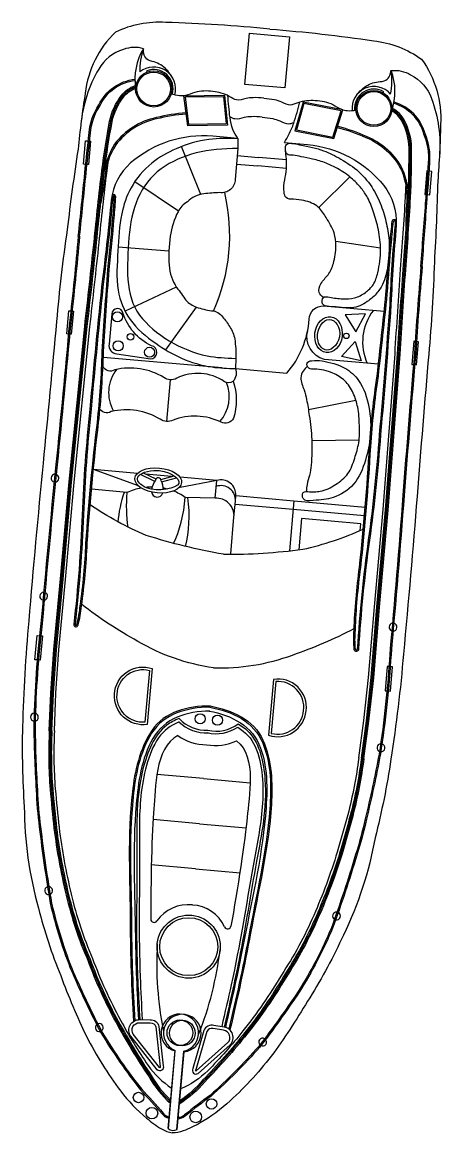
# Model space of a CAD drawing. Header units: metres. Extents: x 310982 to 312092, y 1911548 to 1912609.
# Drawn here: x 311934.6 to 311990.3, y 1912211.2 to 1912359.1 of the extents above; entities that cross this region are included whole.
import ezdxf

# ---------------------------------------------------------------- set-up
doc = ezdxf.new("R2010")
doc.units = ezdxf.units.M

msp = doc.modelspace()

# ---------------------------------------------------------------- linework, layer by layer
at = {"color": 32, "true_color": 0xcd6928}
for p, q in [((311951.19, 1912352.49), (311951.13, 1912352.65)), ((311982.63, 1912349.71), (311982.72, 1912349.86)), ((311958.35, 1912336.2), (311955.78, 1912342.57)), ((311963.18, 1912341.38), (311966.03, 1912341.13)), ((311969.74, 1912340.8), (311966.03, 1912341.13)), ((311963.09, 1912340.24), (311965.93, 1912339.99)), ((311969.73, 1912339.65), (311965.93, 1912339.99)), ((311955.34, 1912333.97), (311949.54, 1912337.89)), ((311978.17, 1912338.53), (311974.04, 1912334.44)), ((311954.08, 1912328.63), (311947.33, 1912329.18)), ((311982.28, 1912329.02), (311976.3, 1912329.9)), ((311955.06, 1912323.84), (311948.25, 1912320.65)), ((311957.72, 1912321.19), (311953.65, 1912315.48)), ((311961.17, 1912313.07), (311945.35, 1912314.47)), ((311954.26, 1912311.5), (311953.77, 1912305.94)), ((311978.99, 1912308.75), (311972.66, 1912307.5)), ((311979.41, 1912303.45), (311973.12, 1912303.37)), ((311949.88, 1912299.01), (311944.03, 1912299.53)), ((311950.04, 1912297.36), (311944.03, 1912299.53)), ((311952.23, 1912297.96), (311950.28, 1912298.87)), ((311952.37, 1912298.27), (311950.63, 1912299.08)), ((311954.45, 1912298.6), (311951, 1912298.91)), ((311952.99, 1912298.22), (311954.78, 1912298.69)), ((311953.08, 1912297.89), (311955.1, 1912298.42)), ((311960.45, 1912298.07), (311955.36, 1912297.08)), ((311960.45, 1912298.07), (311955.57, 1912298.5)), ((311960.24, 1912295.71), (311960.45, 1912298.07)), ((311970.74, 1912295.38), (311980.23, 1912294.54)), ((311970.64, 1912294.24), (311980.14, 1912293.4)), ((311958.7, 1912258.35), (311952.49, 1912258.9)), ((311958.7, 1912258.35), (311964.92, 1912257.8)), ((311958.17, 1912252.34), (311951.97, 1912252.89)), ((311958.17, 1912252.34), (311964.37, 1912251.79)), ((311957.64, 1912246.32), (311951.7, 1912246.85)), ((311957.64, 1912246.32), (311963.57, 1912245.8))]:
    msp.add_line(p, q, dxfattribs=at)
for points in [[(311967.54, 1912358.22, 0.01736), (311953.66, 1912359.11, 0.12634), (311946.96, 1912357.82, 0.172899), (311942.94, 1912349.69, 0.013884), (311941.99, 1912342.21, 0.008973), (311940.54, 1912331.53, 0.01509), (311939.12, 1912319.28, -0.002245), (311937.32, 1912300.37, 0.003342), (311935.42, 1912279.37, 0.016984), (311934.59, 1912265.27, 0.024546), (311934.83, 1912254.61, 0.067942), (311936.72, 1912241.08, 0.033948), (311939.67, 1912232.1, 0.022001), (311943.09, 1912224.02, 0.042872), (311947.67, 1912216.72, 0.059514), (311951.11, 1912213.11, 0.046364), (311953.11, 1912211.68, 0.104882), (311954.53, 1912211.16, 0.104882)], [(311967.54, 1912358.22, -0.01736), (311981.36, 1912356.66, -0.12634), (311987.73, 1912354.21, -0.172899), (311990.26, 1912345.5, -0.013884), (311989.88, 1912337.97, -0.008973), (311989.43, 1912327.2, -0.01509), (311988.68, 1912314.9, 0.002245), (311987.13, 1912295.96, -0.003342), (311985.32, 1912274.95, -0.016984), (311983.65, 1912260.93, -0.024546), (311981.55, 1912250.48, -0.067942), (311977.31, 1912237.48, -0.033948), (311972.83, 1912229.16, -0.022001), (311968.04, 1912221.81, -0.042872), (311962.25, 1912215.43, -0.059514), (311958.23, 1912212.48, -0.046364), (311956, 1912211.42, -0.104882), (311954.53, 1912211.16, -0.104882)], [(311950.7, 1912355.61, 0.164393), (311948.03, 1912355.51, 0.188684), (311944.73, 1912352.89, 0.10758), (311942.35, 1912345.52)], [(311983.66, 1912352.69, -0.164393), (311986.27, 1912352.13, -0.188684), (311989.06, 1912348.96, -0.10758), (311990.11, 1912341.3)], [(311942.02, 1912330.64, 0.002942), (311942.88, 1912339.04, -0.002013), (311943.47, 1912344.39, -0.130442), (311944.76, 1912348.12, -0.261246), (311949.56, 1912351.54, -0.209197)], [(311942.19, 1912330.62, 0.002941), (311943.05, 1912339.02, -0.002014), (311943.64, 1912344.37, -0.130992), (311944.91, 1912348.03, -0.261832), (311949.58, 1912351.37, -0.261832)], [(311938.16, 1912264.74), (311938.37, 1912269.76), (311938.76, 1912275.55), (311939.65, 1912284.96), (311940.8, 1912297.89), (311942.87, 1912318.61, 0.002601), (311944.11, 1912329.85, -0.004411), (311945.16, 1912339.41, -0.013009), (311946.19, 1912345.95, -0.113396), (311947.75, 1912349.36, -0.146005), (311949.61, 1912350.69, -1.595219)], [(311938.33, 1912264.74), (311938.54, 1912269.75), (311938.93, 1912275.54), (311939.82, 1912284.95), (311940.97, 1912297.88), (311943.04, 1912318.6, 0.002601), (311944.28, 1912329.84, -0.004411), (311945.33, 1912339.39, -0.013003), (311946.36, 1912345.92, -0.113337), (311947.89, 1912349.25, -0.144821), (311949.63, 1912350.52, -0.138987)], [(311938.5, 1912264.73), (311938.71, 1912269.74), (311939.1, 1912275.52), (311939.99, 1912284.93), (311941.13, 1912297.86), (311943.21, 1912318.58, 0.002601), (311944.45, 1912329.82, -0.00441), (311945.5, 1912339.37, -0.012997), (311946.52, 1912345.89, -0.113276), (311948.02, 1912349.15, -0.142458), (311949.65, 1912350.34, -0.142458)], [(311987.65, 1912326.59, -0.002941), (311988.27, 1912335.02, 0.002014), (311988.64, 1912340.39, 0.130992), (311988.03, 1912344.22, 0.261832), (311984.01, 1912348.32, 0.261832)], [(311987.82, 1912326.58, -0.002942), (311988.44, 1912335.01, 0.002013), (311988.81, 1912340.38, 0.130442), (311988.19, 1912344.28, 0.261246), (311984.06, 1912348.49, 0.209197)], [(311956.4, 1912346.9, 0.043334), (311952.45, 1912346.25, 0.18333), (311947, 1912342.79, 0.123985), (311945.53, 1912338.26, -0.015377), (311944.99, 1912334.94)], [(311956.38, 1912347.07, 0.043195), (311952.41, 1912346.42, 0.183415), (311946.86, 1912342.89, 0.094511), (311945.51, 1912339.43)], [(311979.71, 1912261.08), (311980.39, 1912266.05), (311981.02, 1912271.81), (311981.79, 1912281.23), (311982.93, 1912294.16), (311984.53, 1912314.92, -0.002601), (311985.28, 1912326.21, 0.00441), (311985.93, 1912335.79, 0.012997), (311986.06, 1912342.39, 0.113276), (311985.16, 1912345.86, 0.142458), (311983.77, 1912347.32, 0.142458)], [(311979.88, 1912261.06), (311980.55, 1912266.03), (311981.19, 1912271.8), (311981.96, 1912281.22), (311983.1, 1912294.15), (311984.7, 1912314.91, -0.002601), (311985.45, 1912326.19, 0.004411), (311986.1, 1912335.78, 0.013003), (311986.23, 1912342.39, 0.113337), (311985.31, 1912345.94, 0.144821), (311983.82, 1912347.49, 0.138987)], [(311980.04, 1912261.04), (311980.72, 1912266.01), (311981.35, 1912271.78), (311982.13, 1912281.2), (311983.27, 1912294.13), (311984.87, 1912314.9, -0.002601), (311985.62, 1912326.18, 0.004411), (311986.26, 1912335.77, 0.013009), (311986.4, 1912342.39, 0.113396), (311985.46, 1912346.02, 0.146005), (311983.87, 1912347.66, 1.595219)], [(311976.57, 1912345.28, -0.043195), (311980.36, 1912343.95, -0.183415), (311985.2, 1912339.49, -0.094511), (311985.93, 1912335.85)], [(311963.27, 1912343.65), (311959.91, 1912343.94, 0.202722), (311948.98, 1912340.38, 0.178768), (311946.39, 1912335.44, -0.010028), (311945.24, 1912324.93, 0.005356), (311943.56, 1912307.58, 0.016605), (311942.53, 1912293.51, -0.018921), (311941.42, 1912278.92, 0.925873), (311941.98, 1912278.79, 0.041202), (311942.45, 1912281.36, 0.024461), (311943.21, 1912289.71, -0.012888), (311944.72, 1912305.8, 0.019359), (311945.38, 1912315.24, -0.002375), (311946.12, 1912326.16, 0.006386), (311946.79, 1912333.09, 0.013656), (311947, 1912335.88, 0.862706), (311946.48, 1912335.98, -0.648089)], [(311976.51, 1912345.12, -0.043334), (311980.29, 1912343.79, -0.18333), (311985.05, 1912339.42, -0.123985), (311985.7, 1912334.71, 0.015377), (311985.65, 1912331.35)], [(311963.27, 1912343.65), (311963.26, 1912342.29), (311962.92, 1912338.2, -0.448043), (311960.83, 1912336.43, 0.025561), (311958.73, 1912336.27, 0.15676), (311956.54, 1912335.21, 0.144288), (311955.3, 1912333.89, 0.079427), (311954.26, 1912330.61, 0.054179), (311954.11, 1912326.75, 0.127294), (311955.1, 1912323.79, -0.025195), (311956.35, 1912322.08, 0.112656), (311957.74, 1912321.19, 0.061652), (311959.75, 1912320.7, -0.222278), (311961.23, 1912319.88, -0.049109), (311962.18, 1912318.55, -0.09997), (311962.85, 1912316.93, -0.045992), (311962.98, 1912314.35), (311962.93, 1912312.99)], [(311969.47, 1912343.1), (311972.54, 1912342.83, -0.202722), (311982.68, 1912337.4, -0.178768), (311984.36, 1912332.08, 0.010028), (311983.65, 1912321.53, -0.005356), (311982.26, 1912304.15, -0.016605), (311980.79, 1912290.13, 0.018921), (311979.33, 1912275.57, -0.925873), (311978.76, 1912275.53, -0.041202), (311978.74, 1912278.14, -0.024461), (311979.46, 1912286.5, 0.012888), (311980.79, 1912302.61, -0.019359), (311981.81, 1912312.01, 0.002375), (311982.99, 1912322.9, -0.006386), (311983.55, 1912329.84, -0.013656), (311983.83, 1912332.62, -0.862706), (311984.36, 1912332.63, 0.648089)], [(311938.84, 1912264.72), (311939.04, 1912269.72), (311939.44, 1912275.49), (311940.33, 1912284.9), (311941.47, 1912297.83), (311943.55, 1912318.54, 0.002601), (311944.79, 1912329.78, -0.00441), (311945.84, 1912339.33, -0.002867), (311946.03, 1912340.76, -0.002867)], [(311979.37, 1912261.13), (311980.05, 1912266.09), (311980.68, 1912271.84), (311981.45, 1912281.26), (311982.6, 1912294.19), (311984.19, 1912314.94, -0.002601), (311984.94, 1912326.23, 0.00441), (311985.59, 1912335.81, 0.002867), (311985.65, 1912337.26, 0.002867)], [(311946.65, 1912335.93, 0.016488), (311946.56, 1912335.42, -0.010023), (311945.41, 1912324.91, 0.005356), (311943.73, 1912307.56, 0.016607), (311942.7, 1912293.5, -0.018921), (311941.59, 1912278.9, -0.01143), (311941.59, 1912278.89, 0.913283), (311941.81, 1912278.84, 0.041174), (311942.28, 1912281.38, 0.024478), (311943.04, 1912289.72, -0.012889), (311944.56, 1912305.82, 0.019362), (311945.21, 1912315.25, -0.002377), (311945.95, 1912326.17, 0.006391), (311946.62, 1912333.11, 0.013664), (311946.83, 1912335.88, -0.000701), (311946.83, 1912335.88, 0.819976), (311946.65, 1912335.93, 0.819976)], [(311984.19, 1912332.61, -0.016488), (311984.19, 1912332.09, 0.010023), (311983.48, 1912321.54, -0.005356), (311982.09, 1912304.17, -0.016607), (311980.63, 1912290.15, 0.018921), (311979.16, 1912275.58, 0.01143), (311979.16, 1912275.57, -0.913283), (311978.92, 1912275.55, -0.041174), (311978.91, 1912278.13, -0.024478), (311979.63, 1912286.48, 0.012889), (311980.96, 1912302.6, -0.019362), (311981.98, 1912311.99, 0.002377), (311983.16, 1912322.88, -0.006391), (311983.72, 1912329.82, -0.013664), (311984, 1912332.59, 0.000701), (311984, 1912332.59, -0.819976), (311984.19, 1912332.61, -0.819976)], [(311942.02, 1912330.64, -0.006425), (311940.84, 1912319.07, -0.002217), (311939.04, 1912300.2, 0.003368), (311937.04, 1912279.04, 0.024633), (311936.1, 1912265.68, 0.015037), (311936.41, 1912256.83, 0.025439), (311936.82, 1912251.91, 0.013843), (311938.29, 1912241.74, 0.040266), (311941.18, 1912232.55, 0.016729), (311945.06, 1912224.43, 0.029739), (311950.29, 1912216.89, -0.01525), (311953.18, 1912213.68, 0.132389), (311953.81, 1912213.21, 0.028442), (311954.1, 1912213.09, 0.028442)], [(311942.19, 1912330.62, -0.006424), (311941.01, 1912319.06, -0.002217), (311939.21, 1912300.18, 0.003368), (311937.21, 1912279.02, 0.024633), (311936.27, 1912265.68, 0.015038), (311936.58, 1912256.84, 0.025461), (311936.99, 1912251.93, 0.013839), (311938.46, 1912241.77, 0.040238), (311941.34, 1912232.62, 0.016715), (311945.21, 1912224.51, 0.029693), (311950.42, 1912217, -0.015234), (311953.31, 1912213.79, 0.134036), (311953.87, 1912213.36, 0.024879), (311954.11, 1912213.26, 0.024879)], [(311987.82, 1912326.58, 0.006425), (311986.95, 1912314.99, 0.002217), (311985.41, 1912296.09, -0.003368), (311983.66, 1912274.91, -0.024633), (311982.24, 1912261.6, -0.015037), (311980.38, 1912252.94, -0.025439), (311979.11, 1912248.17, -0.013843), (311975.88, 1912238.41, -0.040266), (311971.42, 1912229.88, -0.016729), (311966.17, 1912222.56, -0.029739), (311959.7, 1912216.05, 0.01525), (311956.29, 1912213.41, -0.132389), (311955.59, 1912213.05, -0.028442), (311955.28, 1912212.98, -0.028442)], [(311987.65, 1912326.6, 0.006424), (311986.78, 1912315.01, 0.002217), (311985.24, 1912296.11, -0.003368), (311983.49, 1912274.93, -0.024633), (311982.07, 1912261.63, -0.015038), (311980.21, 1912252.98, -0.025461), (311978.95, 1912248.22, -0.013839), (311975.72, 1912238.47, -0.040238), (311971.28, 1912229.97, -0.016715), (311966.04, 1912222.67, -0.029693), (311959.6, 1912216.18, 0.015234), (311956.18, 1912213.54, -0.134036), (311955.55, 1912213.21, -0.024879), (311955.3, 1912213.16, -0.024879)], [(311962.93, 1912312.99), (311969.8, 1912312.38, 0.158322), (311972.78, 1912319.57, -0.417676), (311974.65, 1912321.34), (311982.75, 1912320.62)], [(311981.98, 1912313.56), (311974.78, 1912314.19, -0.406088), (311972.56, 1912318.01)], [(311962.93, 1912312.99, -0.291269), (311962.61, 1912311.28, -0.299867), (311961.5, 1912311.24, 0.273478), (311955.12, 1912311.69, -0.28657), (311953.42, 1912311.79, 0.198759), (311946.89, 1912312.82, -0.45148), (311945.3, 1912313.27, -1.463971)], [(311962.64, 1912311.31, -0.164009), (311962.67, 1912306.37, -0.407559), (311961.02, 1912305.85, 0.20466), (311954.63, 1912306.13, -0.28657), (311952.93, 1912306.23, 0.198759), (311946.4, 1912307.26, -0.45148), (311944.81, 1912307.71, -1.463971)], [(311962.93, 1912295.3), (311963, 1912296.06, 0.516839), (311960.45, 1912298.07, 0.282905)], [(311962.75, 1912293.18), (311962.93, 1912295.3, 0.545737), (311960.38, 1912297.28, 0.282905)], [(311962.31, 1912288.29), (311962.75, 1912293.18, 0.462925), (311960.24, 1912295.71), (311956.27, 1912295.82)], [(311961.35, 1912288.24, -0.033687), (311951.06, 1912290.76, -0.051879), (311943.6, 1912294.83, -1.92312)], [(311961.35, 1912288.24, 0.033687), (311971.92, 1912288.91, 0.051879), (311979.98, 1912291.61, 1.92312)], [(311960.01, 1912273.11, -0.096403), (311949.95, 1912276.64, -0.040538), (311942.48, 1912281.56, -1.92312)], [(311960.01, 1912273.11, 0.096403), (311970.53, 1912274.82, 0.040538), (311978.75, 1912278.36, 1.92312)], [(311951.86, 1912273.01), (311951.21, 1912265.57, -0.483063), (311946.84, 1912269.63, -0.50024), (311951.86, 1912273.01, -0.418424)], [(311968.01, 1912271.58), (311967.35, 1912264.14, 0.483063), (311972.36, 1912267.37, 0.50024), (311968.01, 1912271.58, 0.418424)], [(311938.16, 1912264.74, 0.031596), (311938.27, 1912256.92, 0.004928), (311938.78, 1912251.74, 0.02844), (311940.4, 1912242.81, 0.042875), (311943.27, 1912234.15, 0.035347), (311947.04, 1912225.86, 0.024093), (311951.44, 1912218.63, 0.079837), (311954.28, 1912215.09)], [(311938.33, 1912264.74, 0.031592), (311938.44, 1912256.94, 0.004926), (311938.95, 1912251.76, 0.028436), (311940.57, 1912242.85, 0.042895), (311943.43, 1912234.21, 0.035363), (311947.19, 1912225.94, 0.024111), (311951.59, 1912218.72, 0.077658), (311954.29, 1912215.3, 0.077658)], [(311938.5, 1912264.73, 0.031588), (311938.61, 1912256.95, 0.004924), (311939.12, 1912251.78, 0.028433), (311940.73, 1912242.89, 0.042917), (311943.59, 1912234.28, 0.035379), (311947.34, 1912226.02, 0.02413), (311951.73, 1912218.81, 0.075408), (311954.31, 1912215.52, 0.075408)], [(311938.84, 1912264.71, 0.031581), (311938.95, 1912256.98, 0.00492), (311939.46, 1912251.82, 0.028426), (311941.07, 1912242.97, 0.042959), (311943.9, 1912234.4, 0.035411), (311947.64, 1912226.18, 0.028829), (311951.32, 1912220.13, 0.092336), (311954.45, 1912217.11, 0.080328)], [(311980.04, 1912261.04, -0.031596), (311978.56, 1912253.36, -0.004928), (311977.15, 1912248.34, -0.02844), (311973.98, 1912239.84, -0.042875), (311969.64, 1912231.82, -0.035347), (311964.47, 1912224.31, -0.024093), (311958.87, 1912217.97, -0.079837), (311955.46, 1912214.99)], [(311979.88, 1912261.06, -0.031592), (311978.4, 1912253.4, -0.004926), (311976.99, 1912248.39, -0.028436), (311973.83, 1912239.91, -0.042895), (311969.5, 1912231.91, -0.035363), (311964.34, 1912224.42, -0.024111), (311958.74, 1912218.08, -0.077658), (311955.48, 1912215.2, -0.077658)], [(311979.71, 1912261.08, -0.031588), (311978.23, 1912253.44, -0.004924), (311976.82, 1912248.44, -0.028433), (311973.67, 1912239.98, -0.042917), (311969.35, 1912232, -0.035379), (311964.21, 1912224.53, -0.02413), (311958.62, 1912218.2, -0.075408), (311955.5, 1912215.41, -0.075408)], [(311979.37, 1912261.12, -0.031581), (311977.9, 1912253.53, -0.00492), (311976.5, 1912248.54, -0.028426), (311973.36, 1912240.11, -0.042959), (311969.06, 1912232.18, -0.035411), (311963.94, 1912224.74, -0.028829), (311959.25, 1912219.42, -0.092336), (311955.64, 1912217, -0.080328)], [(311950.21, 1912226.24), (311951.57, 1912226.22, -0.382221), (311952.76, 1912225.32), (311953.32, 1912220.07, -0.786544), (311952.53, 1912219.54), (311949, 1912224.03, -0.616464), (311950.21, 1912226.24, -3.844907)], [(311961.43, 1912225.25), (311960.08, 1912225.47, 0.382221), (311958.75, 1912224.79), (311957.28, 1912219.72, 0.786544), (311957.96, 1912219.06), (311962.23, 1912222.86, 0.616464), (311961.43, 1912225.25, 3.844907)]]:
    msp.add_lwpolyline(points, format="xyb", dxfattribs=at)
for points in [[(311970.13, 1912357.21), (311969.53, 1912350.38), (311964.2, 1912350.85), (311964.81, 1912357.68)], [(311961.5, 1912349.41), (311961.89, 1912345.44), (311956.6, 1912345.35), (311956.09, 1912349.35)], [(311961.35, 1912349.24), (311961.7, 1912345.61), (311956.75, 1912345.52), (311956.28, 1912349.18)], [(311971.94, 1912348.48), (311970.86, 1912344.65), (311976.04, 1912343.63), (311977.26, 1912347.48)], [(311972.06, 1912348.29), (311971.07, 1912344.78), (311975.93, 1912343.83), (311977.04, 1912347.35)], [(311978.98, 1912317.89), (311980.24, 1912320.27), (311977.54, 1912320.17)], [(311978.87, 1912316.58), (311979.69, 1912314.01), (311977.05, 1912314.58)]]:
    msp.add_lwpolyline(points, close=True, dxfattribs=at)
for points in [[(311943.01, 1912340.19), (311942.7, 1912340.22), (311942.98, 1912343.34), (311943.35, 1912343.31)], [(311943.52, 1912343.29), (311943.63, 1912343.28), (311943.36, 1912340.16), (311943.18, 1912340.18)], [(311988.57, 1912339.31), (311988.45, 1912339.32), (311988.17, 1912336.2), (311988.36, 1912336.18)], [(311988.53, 1912336.17), (311988.83, 1912336.14), (311989.11, 1912339.26), (311988.74, 1912339.29)], [(311940.7, 1912317.59), (311940.48, 1912317.61), (311940.76, 1912320.69), (311941.02, 1912320.67)], [(311941.19, 1912320.65), (311941.36, 1912320.64), (311941.09, 1912317.56), (311940.87, 1912317.58)], [(311986.88, 1912316.61), (311986.71, 1912316.63), (311986.44, 1912313.54), (311986.65, 1912313.52)], [(311986.82, 1912313.51), (311987.04, 1912313.49), (311987.32, 1912316.57), (311987.05, 1912316.6)], [(311948.5, 1912296.46), (311943.78, 1912296.93)], [(311962.9, 1912294.93), (311970.64, 1912294.24)], [(311963, 1912296.06), (311970.74, 1912295.38), (311970.15, 1912288.7)], [(311979.57, 1912291.43), (311979.65, 1912292.31), (311971.75, 1912293.01), (311971.38, 1912288.84)], [(311936.55, 1912274.17), (311936.25, 1912274.2), (311936.54, 1912277.42), (311936.85, 1912277.39)], [(311937.02, 1912277.38), (311937.25, 1912277.36), (311936.96, 1912274.13), (311936.71, 1912274.16)], [(311983.38, 1912273.28), (311983.16, 1912273.3), (311982.88, 1912270.07), (311983.12, 1912270.05)], [(311983.29, 1912270.03), (311983.58, 1912270.01), (311983.87, 1912273.23), (311983.55, 1912273.26)], [(311953.98, 1912211.72), (311954.9, 1912222.14)], [(311954.89, 1912222.06), (311953.98, 1912211.72)], [(311955.16, 1912211.61), (311956.08, 1912222.03)], [(311956.08, 1912221.95), (311955.16, 1912211.61)]]:
    msp.add_lwpolyline(points, dxfattribs=at)
for points in [[(311951.62, 1912314.28, 0.917705), (311951.75, 1912316.03, -0.209704), (311947.97, 1912320.4, 0.850912), (311946.47, 1912320.3), (311946.11, 1912316.24, 0.435659), (311947.13, 1912314.94)], [(311951.5, 1912272.77), (311950.89, 1912265.87, -0.460147), (311947.18, 1912269.6, -0.47706)], [(311968.32, 1912271.28), (311967.71, 1912264.38, 0.460147), (311972.02, 1912267.41, 0.47706)], [(311950.19, 1912225.82), (311951.59, 1912225.8, -0.383069), (311952.34, 1912225.26), (311952.91, 1912219.95, -0.853636), (311952.83, 1912219.84), (311949.34, 1912224.28, -0.613527)], [(311961.36, 1912224.83), (311959.98, 1912225.05, 0.383069), (311959.15, 1912224.65), (311957.66, 1912219.53, 0.853636), (311957.72, 1912219.41), (311961.93, 1912223.17, 0.613527)]]:
    msp.add_lwpolyline(points, format="xyb", close=True, dxfattribs=at)
for centre, radius in [((311952.06, 1912350.25), 2.41), ((311952.06, 1912350.25), 2.24), ((311981.38, 1912347.65), 2.41), ((311981.38, 1912347.65), 2.24), ((311947.22, 1912319.88), 0.674), ((311948.96, 1912317.23), 0.436), ((311977.71, 1912317.34), 0.362), ((311947.33, 1912316.01), 0.674), ((311951.51, 1912315.16), 0.674), ((311958.24, 1912266.33), 0.676), ((311960.56, 1912266.13), 0.676), ((311956.72, 1912235.96), 4.2), ((311956.72, 1912235.96), 4.2), ((311956.72, 1912235.96), 3.86), ((311956.72, 1912235.96), 3.86), ((311955.54, 1912224.48), 1.71), ((311955.87, 1912224.45), 1.71), ((311950.04, 1912215.86), 0.694), ((311959.76, 1912215), 0.694), ((311951.82, 1912213.78), 0.773), ((311957.65, 1912213.27), 0.773)]:
    msp.add_circle(centre, radius, dxfattribs=at)
for centre, radius, start, end in [((311957.34, 1912351.55), 7.78, 148.6112, 188.9468), ((311957.99, 1912352.89), 7.78, 159.5845, 182.8171), ((311952.06, 1912350.25), 2.92, 344.2683, 129.1699), ((311952.06, 1912350.25), 2.58, 344.2683, 111.2181), ((311976, 1912351.3), 7.78, 347.0678, 10.3004), ((311976.41, 1912349.87), 7.78, 340.9381, 21.2737), ((311981.38, 1912347.65), 2.92, 40.715, 185.6166), ((311981.38, 1912347.65), 2.58, 58.6668, 185.6166), ((311937.47, 1912330.77), 24.71, 335.842, 13.3146), ((311986.79, 1912316.53), 6.91, 142.411, 204.2985), ((311951.01, 1912309.79), 4.96, 141.5669, 209.7144), ((311957.16, 1912309.24), 4.96, 318.1425, 22.3466), ((311938.92, 1912298.38), 0.525, 91.0378, 257.5403), ((311938.92, 1912298.38), 0.525, 276.1645, 72.4136), ((311954.5, 1912296.48), 2.75, 143.3471, 170.9872), ((311952.67, 1912298.08), 0.368, 354.9425, 174.9425), ((311950.58, 1912296.82), 2.75, 0.545, 26.5378), ((311951.83, 1912289.35), 7.85, 100.3766, 115.1325), ((311951.83, 1912289.35), 7.85, 89.8449, 96.1843), ((311954.5, 1912296.48), 2.75, 178.5577, 178.827), ((311952.54, 1912296.62), 0.767, 185.7447, 344.0903), ((311950.58, 1912296.82), 2.75, 351.0579, 351.3272), ((311951.83, 1912289.35), 7.85, 74.8916, 79.1315), ((311951.83, 1912289.35), 7.85, 55.5674, 68.9184), ((311937.41, 1912282.65), 0.525, 89.8132, 259.9123), ((311937.41, 1912282.65), 0.525, 278.5725, 71.1531), ((311983.93, 1912278.54), 0.525, 98.7318, 251.3124), ((311983.93, 1912278.54), 0.525, 269.9726, 80.0717), ((311936.17, 1912266.54), 0.525, 93.2163, 263.6229), ((311936.17, 1912266.54), 0.525, 282.2818, 74.5574), ((311958.97, 1912269.55), 5.09, 225.9042, 273.654), ((311958.97, 1912269.55), 4.75, 222.4469, 273.654), ((311960.4, 1912269.42), 4.75, 256.2309, 307.438), ((311959.03, 1912269.28), 6.41, 234.0666, 270.6689), ((311960.4, 1912269.42), 5.09, 256.2309, 303.9807), ((311960.3, 1912269.17), 6.41, 259.216, 295.8183), ((311982.33, 1912262.46), 0.525, 95.3275, 247.6031), ((311982.33, 1912262.46), 0.525, 266.262, 76.6686), ((311938.06, 1912243.43), 0.525, 105.2309, 273.3266), ((311938.06, 1912243.43), 0.525, 291.9617, 86.5959), ((311956.61, 1912236.5), 5.05, 83.2021, 145.0032), ((311956.92, 1912236.47), 5.05, 24.8817, 86.6828), ((311976.4, 1912240.04), 0.525, 83.289, 237.9232), ((311976.4, 1912240.04), 0.525, 256.5583, 64.654), ((311952.11, 1912239.64), 0.446, 179.2801, 325.7478), ((311961.91, 1912238.78), 0.446, 204.1371, 350.6048), ((311997.04, 1912233.64), 44.58, 176.5443, 191.6151), ((311916.62, 1912240.76), 44.58, 338.2698, 353.3406), ((311955.54, 1912224.48), 2.5, 282.6089, 255.0585), ((311955.87, 1912224.45), 2.5, 274.8264, 247.276), ((311944.81, 1912225.18), 0.525, 129.57, 284.712), ((311944.81, 1912225.18), 0.525, 303.3498, 110.9322), ((311966.56, 1912223.25), 0.525, 58.9527, 226.5351), ((311966.56, 1912223.25), 0.525, 245.1729, 40.3149), ((311954.64, 1912212.48), 1.01, 228.8498, 301.0351), ((311954.64, 1912212.48), 1.01, 228.8498, 301.0351)]:
    msp.add_arc(centre, radius, start, end, dxfattribs=at)
for centre, major_axis, ratio in [((311975.34, 1912317.5), (-0.32, -2.38), 0.758117), ((311952.67, 1912298.08), (-3.11, 0.28), 0.533092)]:
    msp.add_ellipse(centre, major_axis=major_axis, ratio=ratio, dxfattribs=at)
for start_param, end_param in [(4.712389, 5.232342), (0.830012, 1.576846)]:
    msp.add_ellipse((311952.38, 1912296.11), major_axis=(-0.81, -9.13), ratio=0.425319, start_param=start_param, end_param=end_param, dxfattribs=at)
for points in [[(311954.41, 1912351.99), (311953.74, 1912352.85), (311952.12, 1912353.84), (311951.15, 1912354.23), (311950.73, 1912354.95), (311950.7, 1912355.61)], [(311979.37, 1912349.78), (311980.18, 1912350.51), (311981.95, 1912351.2), (311982.97, 1912351.41), (311983.51, 1912352.05), (311983.66, 1912352.69)], [(311966.73, 1912349.03), (311965.3, 1912349.08), (311964.35, 1912348.96), (311963.1, 1912348.78), (311962.12, 1912349.26), (311959.94, 1912349.92), (311957.54, 1912349.78), (311956.28, 1912349.38), (311955.5, 1912349.33), (311954.39, 1912349.6)], [(311963.27, 1912343.65), (311962.58, 1912344.86), (311962.22, 1912346.44), (311961.93, 1912349.36)], [(311966.73, 1912349.03), (311968.14, 1912348.83), (311969.06, 1912348.55), (311970.25, 1912348.14), (311971.3, 1912348.45), (311973.56, 1912348.72), (311975.91, 1912348.16), (311977.07, 1912347.54), (311977.84, 1912347.36), (311978.97, 1912347.42)], [(311969.47, 1912343.1), (311970.07, 1912344.19), (311970.71, 1912345.69), (311971.5, 1912348.51)], [(311963.27, 1912343.65), (311959.4, 1912343.51), (311955.05, 1912342.27), (311951.82, 1912340.37), (311949.04, 1912337.06), (311947.8, 1912333.61), (311947.3, 1912328.66), (311947.33, 1912323.42), (311948.92, 1912319.53), (311952.32, 1912316.36), (311955.76, 1912314.37), (311959.83, 1912313.2), (311962.93, 1912312.99)], [(311974.65, 1912322.44), (311974.09, 1912323.11), (311974.32, 1912324.29), (311975.27, 1912325.49), (311975.98, 1912326.99), (311976.32, 1912329.35), (311976.08, 1912331.06), (311975.02, 1912333.11), (311973.98, 1912334.49), (311972.06, 1912335.37), (311970.66, 1912335.54), (311969.7, 1912335.76), (311969.41, 1912336.5), (311969.51, 1912338.13), (311969.7, 1912341.27), (311969.73, 1912342.84), (311971.48, 1912342.81), (311974.69, 1912342.02), (311976.99, 1912340.89), (311979.37, 1912339.21), (311981.29, 1912336.86), (311982.45, 1912334.41), (311983.12, 1912331.95), (311983.43, 1912329.44), (311983.24, 1912326.79), (311982.52, 1912324.19), (311981.66, 1912322.93), (311980.5, 1912321.91), (311978.42, 1912321.08), (311977.08, 1912321.13), (311975.43, 1912321.27), (311974.54, 1912321.62), (311974.65, 1912322.44), (311975.45, 1912322.5), (311977.23, 1912322.28), (311978.79, 1912322.4), (311980.25, 1912323.13), (311981.28, 1912324.16), (311981.89, 1912325.76), (311982.28, 1912328.86), (311981.97, 1912331.48), (311981.34, 1912333.84), (311980.53, 1912335.78), (311979.68, 1912337.02), (311978.37, 1912338.37), (311976.53, 1912339.64), (311975.03, 1912340.35), (311973.22, 1912340.91), (311971.69, 1912341.22), (311970.61, 1912341.4), (311969.79, 1912341.58), (311969.6, 1912342.06)], [(311973.48, 1912296.56), (311972.82, 1912296.57), (311971.98, 1912296.46), (311971.96, 1912295.68), (311973.29, 1912295.4), (311975.96, 1912295.8), (311978.68, 1912297.6), (311980.24, 1912300.79), (311980.9, 1912303.98), (311980.71, 1912307.88), (311979.34, 1912311.41), (311977.52, 1912313.05), (311974.49, 1912314), (311973.09, 1912314.04), (311972.5, 1912313.73), (311972.73, 1912313.04), (311973.45, 1912312.91), (311975.9, 1912312.39), (311977.49, 1912311.37), (311978.63, 1912309.71), (311979.22, 1912307.85), (311979.45, 1912305.43), (311979.36, 1912303.11), (311978.82, 1912301.04), (311977.92, 1912298.99), (311976.27, 1912297.54), (311974.23, 1912296.64), (311973.48, 1912296.56)], [(311972.53, 1912313.3), (311971.95, 1912312.65), (311971.66, 1912311.77), (311972.08, 1912310.15), (311972.42, 1912308.85), (311972.77, 1912306.75), (311973.11, 1912303.55), (311973.11, 1912301.86), (311973.02, 1912300.11), (311972.8, 1912298.76), (311972.48, 1912297.56), (311972.38, 1912296.6)]]:
    msp.add_spline(points, degree=3, dxfattribs=at)
for points, knots in [([(311966.5, 1912346.5), (311966.02, 1912346.53), (311965.23, 1912346.59), (311964.03, 1912346.45), (311963.02, 1912346.08), (311962.43, 1912346.4), (311962.21, 1912346.53)], [0, 0, 0, 0, 0.00840925, 0.01405459, 0.02148076, 0.02583256, 0.02583256, 0.02583256, 0.02583256]), ([(311966.5, 1912346.5), (311966.98, 1912346.45), (311967.78, 1912346.36), (311968.93, 1912346.02), (311969.86, 1912345.47), (311970.5, 1912345.69), (311970.73, 1912345.78)], [0, 0, 0, 0, 0.00840925, 0.01405459, 0.02148076, 0.02583256, 0.02583256, 0.02583256, 0.02583256]), ([(311963.26, 1912342.29), (311959.37, 1912342.33), (311955.81, 1912341.62), (311950.27, 1912337.57), (311949.03, 1912334.22), (311948.5, 1912326.67), (311948.19, 1912322.73), (311952.17, 1912317.49), (311955.72, 1912315.4), (311960.38, 1912314.44), (311961.63, 1912314.39), (311962.98, 1912314.35)], [0, 0, 0, 0, 0.0684102, 0.0684102, 0.1368204, 0.1368204, 0.2052306, 0.2052306, 0.2736407, 0.2736407, 0.2974604, 0.2974604, 0.2974604, 0.2974604]), ([(311975.07, 1912315.46), (311975.86, 1912315.35), (311976.83, 1912316.44), (311976.83, 1912318.91), (311975.95, 1912319.76), (311974.31, 1912319.24), (311973.63, 1912317.74), (311974.13, 1912315.95), (311974.59, 1912315.52), (311975.07, 1912315.46)], [0, 0, 0, 0, 1.743273, 1.743273, 3.486547, 3.486547, 5.22982, 5.22982, 6.283185, 6.283185, 6.283185, 6.283185]), ([(311949.9, 1912298.33), (311949.87, 1912297.98), (311950.26, 1912297.46), (311952.64, 1912296.46), (311955.15, 1912297.01), (311955.66, 1912298.36), (311953.96, 1912299.5), (311950.81, 1912299.37), (311949.94, 1912298.78), (311949.9, 1912298.33)], [0, 0, 0, 0, 1.031451, 1.031451, 2.992455, 2.992455, 4.95346, 4.95346, 6.283185, 6.283185, 6.283185, 6.283185]), ([(311959.56, 1912268.03), (311956.64, 1912268.04), (311953.51, 1912267.27), (311950.16, 1912262.32), (311949.53, 1912259.28), (311948.52, 1912250.62), (311948.93, 1912245), (311948.93, 1912234.84), (311949.12, 1912230.5), (311949.36, 1912226)], [0, 0, 0, 0, 0.0462196, 0.0462196, 0.0924392, 0.0924392, 0.1947325, 0.1947325, 0.2709084, 0.2709084, 0.2709084, 0.2709084]), ([(311959.56, 1912267.86), (311956.56, 1912267.87), (311953.41, 1912266.98), (311950.15, 1912261.82), (311949.61, 1912258.7), (311948.7, 1912249.99), (311949.08, 1912244.35), (311949.12, 1912234.44), (311949.3, 1912230.35), (311949.53, 1912226.09)], [0, 0, 0, 0, 0.0480884, 0.0480884, 0.0961768, 0.0961768, 0.1985377, 0.1985377, 0.2704106, 0.2704106, 0.2704106, 0.2704106]), ([(311959.55, 1912267.35), (311956.49, 1912267.36), (311953.48, 1912266.37), (311950.42, 1912261.03), (311949.99, 1912257.82), (311949.21, 1912248.96), (311949.55, 1912243.17), (311949.67, 1912233.58), (311949.83, 1912229.9), (311950.02, 1912226.24)], [0, 0, 0, 0, 0.0508337, 0.0508337, 0.1016674, 0.1016674, 0.2060328, 0.2060328, 0.2709084, 0.2709084, 0.2709084, 0.2709084]), ([(311959.44, 1912267.36), (311962.46, 1912266.83), (311965.25, 1912265.33), (311967.32, 1912259.53), (311967.19, 1912256.3), (311966.39, 1912247.44), (311965.04, 1912241.8), (311963.24, 1912232.38), (311962.43, 1912228.78), (311961.6, 1912225.21)], [0, 0, 0, 0, 0.0508337, 0.0508337, 0.1016674, 0.1016674, 0.2060328, 0.2060328, 0.2709084, 0.2709084, 0.2709084, 0.2709084]), ([(311959.53, 1912267.86), (311962.48, 1912267.35), (311965.43, 1912265.92), (311967.73, 1912260.26), (311967.72, 1912257.1), (311967.08, 1912248.37), (311965.72, 1912242.87), (311963.93, 1912233.13), (311963.04, 1912229.14), (311962.07, 1912224.98)], [0, 0, 0, 0, 0.0480884, 0.0480884, 0.0961768, 0.0961768, 0.1985377, 0.1985377, 0.2704106, 0.2704106, 0.2704106, 0.2704106]), ([(311959.56, 1912268.03), (311962.43, 1912267.53), (311965.38, 1912266.22), (311967.81, 1912260.76), (311967.89, 1912257.66), (311967.37, 1912248.96), (311965.98, 1912243.49), (311964.19, 1912233.49), (311963.24, 1912229.25), (311962.21, 1912224.86)], [0, 0, 0, 0, 0.0462196, 0.0462196, 0.0924392, 0.0924392, 0.1947325, 0.1947325, 0.2709084, 0.2709084, 0.2709084, 0.2709084]), ([(311955.47, 1912266.35), (311954.85, 1912266.12), (311952.41, 1912264.88), (311949.64, 1912258.11), (311949.94, 1912248.03), (311949.64, 1912236.81), (311950.03, 1912229.31), (311950.19, 1912226.24)], [0.0234044, 0.0234044, 0.0234044, 0.0234044, 0.0350942, 0.0739111, 0.138251, 0.2165713, 0.2709084, 0.2709084, 0.2709084, 0.2709084]), ([(311955.43, 1912265.9), (311954.32, 1912265.44), (311953.38, 1912264.79), (311951.25, 1912261.66), (311950.63, 1912258.69), (311950.08, 1912253.38), (311950.16, 1912250.74), (311950.17, 1912242.72), (311950.05, 1912237.32), (311950.33, 1912230.06), (311950.43, 1912228.16), (311950.53, 1912226.26)], [0.0248254, 0.0248254, 0.0248254, 0.0248254, 0.0474598, 0.0474598, 0.0949196, 0.0949196, 0.1423794, 0.1423794, 0.237299, 0.237299, 0.2709084, 0.2709084, 0.2709084, 0.2709084]), ([(311963.29, 1912265.65), (311963.85, 1912265.32), (311966.04, 1912263.67), (311967.58, 1912256.52), (311965.52, 1912246.65), (311963.83, 1912235.55), (311962.13, 1912228.24), (311961.44, 1912225.25)], [0.0234044, 0.0234044, 0.0234044, 0.0234044, 0.0350942, 0.0739111, 0.138251, 0.2165713, 0.2709084, 0.2709084, 0.2709084, 0.2709084]), ([(311955.27, 1912264.1), (311952.15, 1912262.42), (311952.34, 1912256.94), (311951.8, 1912251.51), (311951.66, 1912244.36), (311951.66, 1912239.64)], [0.0313661, 0.0313661, 0.0313661, 0.0313661, 0.1084744, 0.1084744, 0.1920729, 0.1920729, 0.1920729, 0.1920729]), ([(311963.25, 1912265.2), (311964.26, 1912264.56), (311965.07, 1912263.75), (311966.62, 1912260.3), (311966.71, 1912257.26), (311966.31, 1912251.94), (311965.77, 1912249.36), (311964.36, 1912241.47), (311963.53, 1912236.13), (311961.97, 1912229.03), (311961.54, 1912227.18), (311961.11, 1912225.33)], [0.0248254, 0.0248254, 0.0248254, 0.0248254, 0.0474598, 0.0474598, 0.0949196, 0.0949196, 0.1423794, 0.1423794, 0.237299, 0.237299, 0.2709084, 0.2709084, 0.2709084, 0.2709084]), ([(311963.09, 1912263.4), (311965.86, 1912261.21), (311964.71, 1912255.84), (311964.29, 1912250.41), (311963.17, 1912243.34), (311962.34, 1912238.69)], [0.0313661, 0.0313661, 0.0313661, 0.0313661, 0.1084744, 0.1084744, 0.1920729, 0.1920729, 0.1920729, 0.1920729])]:
    msp.add_open_spline(points, degree=3, knots=knots, dxfattribs=at)
for points in [[(311947.34, 1912292.53), (311947.45, 1912293.82), (311947.7, 1912295.18), (311948.15, 1912296.54)], [(311956.3, 1912289.29), (311956.76, 1912291.21), (311956.95, 1912293.44), (311956.61, 1912295.8)]]:
    msp.add_open_spline(points, degree=3, dxfattribs=at)

doc.saveas('drawing.dxf')
